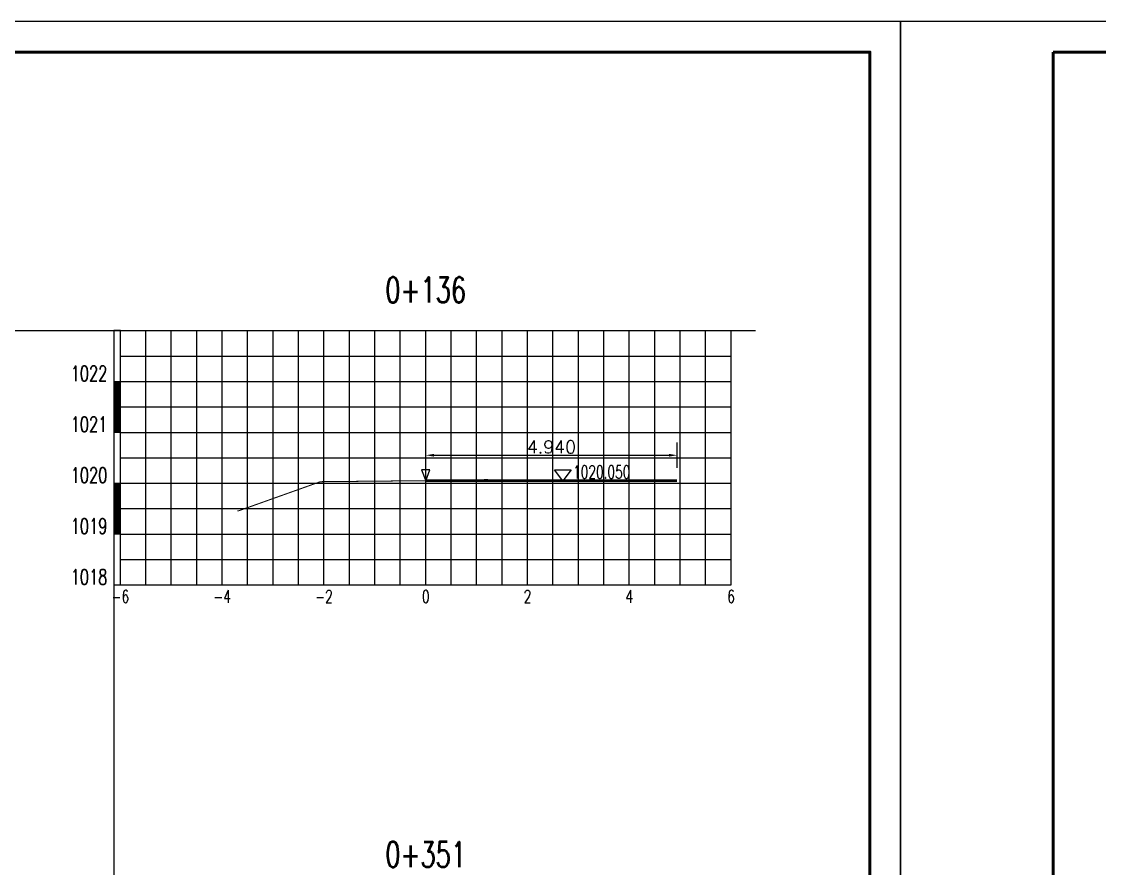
# Model space of a CAD drawing. Extents: x 695776 to 1250176, y 4443437 to 9025597.
# Drawn here: x 829708 to 850887, y 4557445 to 4574090 of the extents above; entities that cross this region are included whole.
import ezdxf
from ezdxf.enums import TextEntityAlignment as Align

# ---------------------------------------------------------------- set-up
doc = ezdxf.new("R2010")
doc.units = 0
doc.header["$LTSCALE"] = 0.5
doc.header["$PDSIZE"] = 0.2
doc.linetypes.add('ACAD_ISO07W100', pattern=[3.5, 0.5, -3])
doc.linetypes.add('CENTER2', pattern=[28.575, 19.05, -3.175, 3.175, -3.175])
doc.layers.get('0').update_dxf_attribs({"linetype": 'CONTINUOUS'})
doc.layers.get('Defpoints').update_dxf_attribs({"linetype": 'CONTINUOUS'})
for name, color, linetype in [('KEDU', 7, 'CONTINUOUS'), ('MIGE', 4, 'ACAD_ISO07W100'), ('MIGE1', 11, 'CONTINUOUS'), ('SANJIAO', 212, 'CONTINUOUS'), ('SHEJI', 1, 'CONTINUOUS'), ('YUANSHI', 2, 'CONTINUOUS'), ('YUANSHI1', 73, 'CONTINUOUS'), ('ZHOUXIAN', 20, 'CENTER2'), ('图框', 7, 'CONTINUOUS'), ('辅助线', 3, 'CONTINUOUS')]:
    doc.layers.add(name, color=color, linetype=linetype)
doc.styles.get("Standard").update_dxf_attribs({"font": 'rs.shx', "bigfont": 'hztxt.shx'})
doc.dimstyles.get("Standard").update_dxf_attribs({"dimtxt": 0.18, "dimasz": 0.18, "dimexe": 0.18, "dimexo": 0.0625, "dimgap": 0.09, "dimtad": 0, "dimtih": 1, "dimtoh": 1, "dimdec": 4, "dimzin": 0, "dimdsep": 46, "dimtxsty": 'Standard', "dimcen": 0.09, "dimadec": 0, "dimazin": 0, "dimtfac": 1, "dimtdec": 4, "dimtofl": 0, "dimtmove": 0, "dimatfit": 3, "dimfxl": 0, "dimtolj": 1, "dimtzin": 0, "dimarcsym": 0})

# ---------------------------------------------------------------- blocks, each defined once
blk = doc.blocks.new('zhunghao')
blk.add_lwpolyline([(0, 0), (0.326, 0.863), (-0.326, 0.863), (0, 0)])
blk = doc.blocks.new('ele_sym08')
blk.add_line((0, 0), (5.597, 0))
blk.add_lwpolyline([(0.901, -0.002), (0.249, 0.861), (1.553, 0.861), (0.901, -0.002)])
at = {"width": 0.7}
blk.add_attdef('ELEVAT', (1.703, 0.181), '', height=1, dxfattribs=at)
blk = doc.blocks.new('*D683')
at = {"color": 0, "lineweight": -2}
for p, q in [((837650, 4565316), (837650, 4565816)), ((842590, 4565316), (842590, 4565816)), ((837812, 4565566), (842427, 4565566))]:
    blk.add_line(p, q, dxfattribs=at)
at = {"color": 0}
for points in [[(837812, 4565593), (837812, 4565539), (837650, 4565566)], [(842427, 4565593), (842427, 4565539), (842590, 4565566)]]:
    blk.add_solid(points, dxfattribs=at)
at = {"layer": 'Defpoints', "color": 0}
for p in [(842590, 4565566), (837650, 4565066), (842590, 4565066)]:
    blk.add_point(p, dxfattribs=at)
at = {"color": 0, "insert": (840120, 4565729), "char_height": 250, "attachment_point": 5}
blk.add_mtext('\\A1;4.940', dxfattribs=at)
blk = doc.blocks.new('bc1_100')
blk.add_lwpolyline([(0.064, 1), (-0.063, 1), (-0.063, 0), (0.064, 0)], close=True)
at = {"width": 0.7}
blk.add_attdef('BC', text='', height=0.3, dxfattribs=at).set_placement((-0.193, 0.007), align=Align.RIGHT)
blk = doc.blocks.new('bc0_100')
for p, q in [((-0.063, 1), (-0.063, 0)), ((0.063, 0), (0.063, 1))]:
    blk.add_line(p, q)
at = {"const_width": 0.126}
blk.add_lwpolyline([(0, 1), (0, 0)], dxfattribs=at)
at = {"width": 0.7}
blk.add_attdef('BC', text='', height=0.3, dxfattribs=at).set_placement((-0.193, 0.007), align=Align.RIGHT)

msp = doc.modelspace()

# ---------------------------------------------------------------- linework, layer by layer
at = {"layer": 'MIGE', "linetype": 'Continuous'}
for p, q in [((832149.996, 4563016.1388), (832149.996, 4568016.1388)), ((833149.996, 4563016.1388), (833149.996, 4568016.1388)), ((834149.996, 4563016.1388), (834149.996, 4568016.1388)), ((835149.996, 4563016.1388), (835149.996, 4568016.1388)), ((836149.996, 4563016.1388), (836149.996, 4568016.1388)), ((837149.996, 4563016.1388), (837149.996, 4568016.1388)), ((838149.996, 4563016.1388), (838149.996, 4568016.1388)), ((839149.996, 4563016.1388), (839149.996, 4568016.1388)), ((840149.996, 4563016.1388), (840149.996, 4568016.1388)), ((841149.996, 4563016.1388), (841149.996, 4568016.1388)), ((842149.996, 4563016.1388), (842149.996, 4568016.1388)), ((843149.996, 4563016.1388), (843149.996, 4568016.1388)), ((831649.996, 4567516.1388), (843649.996, 4567516.1388)), ((831649.996, 4566516.1388), (843649.996, 4566516.1388)), ((831649.996, 4565516.1388), (843649.996, 4565516.1388)), ((831649.996, 4564516.1388), (843649.996, 4564516.1388)), ((831649.996, 4563516.1388), (843649.996, 4563516.1388))]:
    msp.add_line(p, q, dxfattribs=at)
at = {"layer": 'MIGE1'}
for p, q in [((831649.996, 4568016.1388), (843649.996, 4568016.1388)), ((831649.996, 4563016.1388), (831649.996, 4568016.1388)), ((832649.996, 4563016.1388), (832649.996, 4568016.1388)), ((833649.996, 4563016.1388), (833649.996, 4568016.1388)), ((834649.996, 4563016.1388), (834649.996, 4568016.1388)), ((835649.996, 4563016.1388), (835649.996, 4568016.1388)), ((836649.996, 4563016.1388), (836649.996, 4568016.1388)), ((837649.996, 4563016.1388), (837649.996, 4568016.1388)), ((838649.996, 4563016.1388), (838649.996, 4568016.1388)), ((839649.996, 4563016.1388), (839649.996, 4568016.1388)), ((840649.996, 4563016.1388), (840649.996, 4568016.1388)), ((841649.996, 4563016.1388), (841649.996, 4568016.1388)), ((842649.996, 4563016.1388), (842649.996, 4568016.1388)), ((843649.996, 4563016.1388), (843649.996, 4568016.1388)), ((831649.996, 4567016.1388), (843649.996, 4567016.1388)), ((831649.996, 4566016.1388), (843649.996, 4566016.1388)), ((831649.996, 4565016.1388), (843649.996, 4565016.1388)), ((831649.996, 4564016.1388), (843649.996, 4564016.1388)), ((831649.996, 4563016.1388), (843649.996, 4563016.1388))]:
    msp.add_line(p, q, dxfattribs=at)
at = {"layer": 'SHEJI', "const_width": 50}
msp.add_lwpolyline([(837649.996, 4565066.1388), (838519.996, 4565066.1388), (842589.996, 4565066.1388)], dxfattribs=at)
at = {"layer": 'YUANSHI', "const_width": 20}
for points in [[(833949.996, 4564476.1388), (833979.996, 4564476.1388), (835579.996, 4565046.1388), (837649.996, 4565066.1388)], [(838519.996, 4565066.1388), (838799.996, 4565086.1388), (842589.996, 4565066.1388)]]:
    msp.add_lwpolyline(points, dxfattribs=at)
at = {"layer": 'YUANSHI1', "const_width": 20}
msp.add_lwpolyline([(837649.996, 4565066.1388), (838519.996, 4565066.1388)], dxfattribs=at)
at = {"layer": 'ZHOUXIAN'}
msp.add_line((837649.996, 4563976.1388), (837649.996, 4565586.1388), dxfattribs=at)
at = {"layer": '图框', "linetype": 'Continuous', "lineweight": -2, "flags": 128}
for points in [[(796576.0297, 4574089.6142), (796576.0297, 4538449.6142), (846976.0297, 4538449.6142), (846976.0297, 4574089.6142), (796576.0297, 4574089.6142)], [(846976.0337, 4574089.6091), (846976.0337, 4538449.6091), (897376.0337, 4538449.6091), (897376.0337, 4574089.6091), (846976.0337, 4574089.6091)]]:
    msp.add_lwpolyline(points, dxfattribs=at)
at = {"layer": '图框', "linetype": 'Continuous', "lineweight": 60, "flags": 128}
for points in [[(799576.0297, 4573489.6142), (846376.0297, 4573489.6142), (846376.0297, 4539049.6142), (799576.0297, 4539049.6142), (799576.0297, 4573489.6142)], [(849976.0337, 4573489.6091), (896776.0337, 4573489.6091), (896776.0337, 4539049.6091), (849976.0337, 4539049.6091), (849976.0337, 4573489.6091)]]:
    msp.add_lwpolyline(points, dxfattribs=at)
at = {"layer": '辅助线'}
for points in [[(801265.2797, 4568016.1388), (844130.7928, 4568016.1388)], [(831523.8005, 4568016.1388), (831523.8005, 4547338.7403)]]:
    msp.add_lwpolyline(points, dxfattribs=at)

# ---------------------------------------------------------------- block references
at = {"xscale": 250, "yscale": 250, "zscale": 250}
msp.add_blockref('ele_sym08', (840119.996, 4565066.1388), dxfattribs=at).add_auto_attribs({'ELEVAT': '1020.050'})
at = {"layer": 'KEDU', "xscale": 1000, "yscale": 1000, "zscale": 1000}
for name, p, values in [('bc1_100', (831586.748, 4567016.1388), {'BC': '1022'}), ('bc0_100', (831586.748, 4566016.1388), {'BC': '1021'}), ('bc1_100', (831586.748, 4565016.1388), {'BC': '1020'}), ('bc0_100', (831586.748, 4564016.1388), {'BC': '1019'}), ('bc1_100', (831586.748, 4563016.1388), {'BC': '1018'})]:
    msp.add_blockref(name, p, dxfattribs=at).add_auto_attribs(values)
at = {"layer": 'SANJIAO', "xscale": 250, "yscale": 250, "zscale": 250}
msp.add_blockref('zhunghao', (837649.996, 4565066.1388), dxfattribs=at)

# ---------------------------------------------------------------- texts
at = {"width": 0.7}
for s, p in [('0+136', (837649.996, 4568566.1388)), ('0+351', (837649.996, 4557469.8741))]:
    msp.add_text(s, height=500, dxfattribs=at).set_placement(p, align=Align.CENTER)
at = {"layer": 'KEDU', "width": 0.7}
for s, p in [('-6', (831649.996, 4562666.1388)), ('-4', (833649.996, 4562666.1388)), ('-2', (835649.996, 4562666.1388)), ('0', (837649.996, 4562666.1388)), ('0', (837649.996, 4562666.1388)), ('2', (839649.996, 4562666.1388)), ('4', (841649.996, 4562666.1388)), ('6', (843649.996, 4562666.1388))]:
    msp.add_text(s, height=250, dxfattribs=at).set_placement(p, align=Align.CENTER)

# ---------------------------------------------------------------- dimensions: what is measured, and where the dimension line sits
dim = msp.add_linear_dim(base=(842589.996, 4565566.1388), p1=(837649.996, 4565066.1388), p2=(842589.996, 4565066.1388), dimstyle='Standard', override={"dimtxt": 250, "dimasz": 162.5, "dimexe": 250, "dimexo": 250, "dimgap": 37.5, "dimtad": 1, "dimtih": 0, "dimtoh": 0, "dimdec": 3, "dimlfac": 0.001})
dim.commit()
dim.dimension.update_dxf_attribs({"geometry": '*D683', "text_midpoint": (840119.996, 4565728.6388)})

doc.saveas('drawing.dxf')
